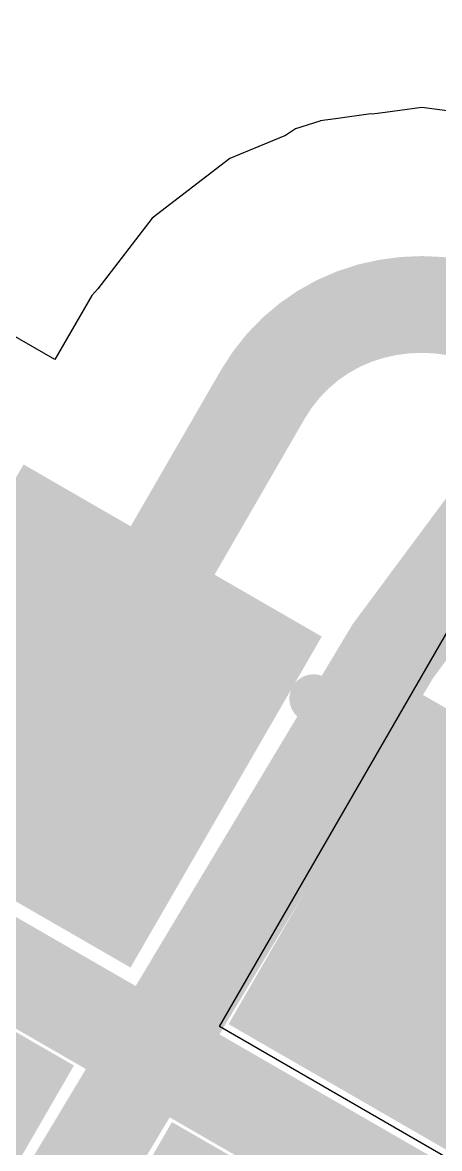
# Model space of a CAD drawing. Header units: inches. Extents: x -7 to 348, y -14 to 159.
# Drawn here: x 19.248 to 20.342, y 28.578 to 31.533 of the extents above; entities that cross this region are included whole.
import ezdxf

# ---------------------------------------------------------------- set-up
doc = ezdxf.new("R2010")
doc.units = ezdxf.units.IN
for name, color, linetype in [('Dimension', 6, 'Continuous'), ('Fabrication', 76, 'Continuous'), ('Top Layer', 1, 'Continuous'), ('Top Overlay', 2, 'Continuous'), ('Top Paste', 8, 'Continuous'), ('Top Solder', 216, 'Continuous')]:
    doc.layers.add(name, color=color, linetype=linetype)

msp = doc.modelspace()

# ---------------------------------------------------------------- hatches: boundary and pattern name
at = {"layer": 'Top Layer'}
for points in [[(19.8945, 29.8843), (19.4945, 29.1915), (18.8883, 29.5415), (19.2883, 30.2343)], [(20.9337, 29.2843), (20.5337, 28.5915), (19.9275, 28.9415), (20.3275, 29.6343)]]:
    msp.add_hatch(color=1, dxfattribs=at).paths.add_polyline_path(points)
at = {"layer": 'Top Paste'}
for points in [[(19.8945, 29.8843), (19.4945, 29.1915), (18.8883, 29.5415), (19.2883, 30.2343)], [(20.9337, 29.2843), (20.5337, 28.5915), (19.9275, 28.9415), (20.3275, 29.6343)]]:
    msp.add_hatch(color=8, dxfattribs=at).paths.add_polyline_path(points)
at = {"layer": 'Top Solder'}
for points in [[(20.0333, 29.9215), (19.5317, 29.0527), (18.7495, 29.5043), (19.2511, 30.3731)], [(21.0725, 29.3215), (20.5709, 28.4527), (19.7887, 28.9043), (20.2903, 29.7731)], [(19.3833, 28.7957), (18.8817, 27.9269), (18.0995, 28.3785), (18.6011, 29.2473)], [(20.4225, 28.1957), (19.9209, 27.3269), (19.1387, 27.7785), (19.6403, 28.6473)]]:
    msp.add_hatch(color=216, dxfattribs=at).paths.add_polyline_path(points)

# ---------------------------------------------------------------- linework, layer by layer
at = {"layer": 'Dimension', "const_width": 0.254}
for points in [[(58.31, 19.467, 1), (13.31, 19.467, 1)], [(54.5603, 19.4669, 1), (17.0603, 19.4669, 1)]]:
    msp.add_lwpolyline(points, format="xyb", close=True, dxfattribs=at)
msp.add_lwpolyline([(15.0437, 31.4566), (58.3449, 6.4566)], dxfattribs=at)
at = {"layer": 'Fabrication', "const_width": 0.0127}
for points in [[(53.1935, 31.3327, -1.1671), (15.6751, 13.587)], [(53.1935, 31.3327, -1.1671), (15.6751, 13.587)], [(53.1935, 31.3327, -1.1671), (15.6751, 13.587)], [(53.1935, 31.3327, -1.1671), (15.6751, 13.587)], [(54.5111, 31.1383, -1.205705), (14.1774, 15.55)], [(54.5111, 31.1383, -1.205705), (14.1774, 15.55)]]:
    msp.add_lwpolyline(points, format="xyb", dxfattribs=at)
at = {"layer": 'Top Layer'}
for p, q in [((20.1993, 31.2972), (20.1655, 31.2927)), ((20.2955, 31.3098), (20.1993, 31.2972)), ((20.5615, 31.2748), (20.2955, 31.3098)), ((20.0278, 31.2741), (19.9645, 31.254)), ((20.0294, 31.2748), (20.0278, 31.2741)), ((20.0689, 31.28), (20.0294, 31.2748)), ((20.1624, 31.2934), (20.0689, 31.28)), ((20.1655, 31.2927), (20.1624, 31.2934)), ((19.9383, 31.2367), (19.868, 31.2075)), ((19.9641, 31.2539), (19.9383, 31.2367)), ((19.9645, 31.254), (19.9641, 31.2539)), ((19.868, 31.2075), (19.7921, 31.1761)), ((19.7921, 31.1761), (19.5883, 31.0197)), ((19.5883, 31.0197), (19.4456, 30.8337)), ((19.4456, 30.8337), (19.4304, 30.8165)), ((19.4304, 30.8165), (19.3333, 30.6483)), ((19.3333, 30.6483), (19.1488, 30.7548)), ((19.765, 28.8979), (20.4045, 30.0057)), ((20.8042, 28.2979), (19.765, 28.8979))]:
    msp.add_line(p, q, dxfattribs=at)
for points, const_width in [([(14.2446, 13.1348, -0.267603), (19.4524, 34.998)], 2.032), ([(20.1624, 30.7754, -0.200714), (20.5533, 30.7232)], 0.254), ([(19.879, 30.5575, -0.198466), (20.1624, 30.7754)], 0.254)]:
    msp.add_lwpolyline(points, format="xyb", dxfattribs=dict(at, const_width=const_width))
for points, const_width in [([(20.0989, 30.7754, 1), (20.2259, 30.7754, 1)], 0.127), ([(20.0989, 30.7754, 1), (20.2259, 30.7754, 1)], 0.127), ([(19.8155, 30.5575, 1), (19.9425, 30.5575, 1)], 0.127), ([(19.8155, 30.5575, 1), (19.9425, 30.5575, 1)], 0.127), ([(19.3279, 29.7129, 1), (19.4549, 29.7129, 1)], 0.127), ([(20.3073, 29.1046, 1), (20.5613, 29.1046, 1)], 0.254)]:
    msp.add_lwpolyline(points, format="xyb", close=True, dxfattribs=dict(at, const_width=const_width))
for points, const_width in [([(19.3914, 29.7129), (19.879, 30.5575)], 0.254), ([(20.4343, 29.1046), (21.2788, 28.617)], 0.508)]:
    msp.add_lwpolyline(points, dxfattribs=dict(at, const_width=const_width))
at = {"layer": 'Top Overlay', "const_width": 0.127}
msp.add_lwpolyline([(20.0119, 29.7588), (20.152, 29.6779)], dxfattribs=at)
at = {"layer": 'Top Overlay', "const_width": 0.0635}
for points in [[(19.9801, 29.7588, 1), (20.0436, 29.7588, 1)], [(20.1202, 29.6779, 1), (20.1837, 29.6779, 1)]]:
    msp.add_lwpolyline(points, format="xyb", close=True, dxfattribs=at)

doc.saveas('drawing.dxf')
